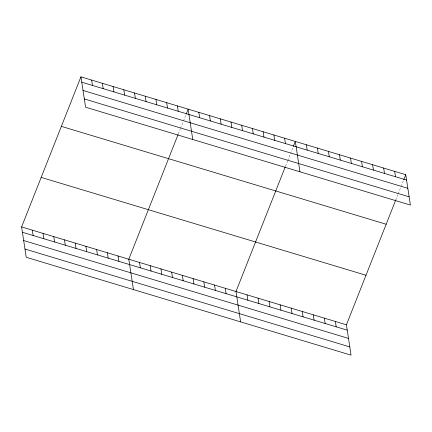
<?xml version="1.0" encoding="UTF-8"?>
<svg xmlns="http://www.w3.org/2000/svg" width="432" height="432" viewBox="0 0 432 432"><rect width="100%" height="100%" fill="white"/><g stroke="black" fill="none" stroke-linecap="round" stroke-linejoin="round"><path stroke-width="0.32" stroke-dasharray="2.16 1.62" d="M178.335 133.904L180.29 128.952M180.538 128.331L183.227 121.522M183.476 120.901L185.922 114.712M285.525 166.201L287.485 161.244M287.728 160.628L293.112 147.004M395.717 200.092L397.921 194.519M398.169 193.903L400.858 187.094M401.101 186.473L403.553 180.279"/><path stroke-width="0.65" d="M395.717 200.092L346.421 324.794L351.065 355.158L26.244 257.288L21.6 226.93L80.935 76.842L405.756 174.712L410.4 205.07L85.579 107.206L80.935 76.842M178.092 134.519L128.79 259.227L133.439 289.586M186.165 114.091L188.125 109.139L192.769 139.498M285.282 166.817L235.98 291.519L240.629 321.883M293.355 146.389L295.315 141.437L299.959 171.796M403.796 179.663L405.756 174.712M81.751 82.199L406.571 180.063M83.014 90.45L407.835 188.314M84.316 98.95L409.136 196.819M61.355 126.371L386.176 224.24M41.18 177.401L366.001 275.265M21.6 226.93L346.421 324.794M22.421 232.281L347.242 330.151M23.684 240.538L348.505 338.402M24.986 249.037L349.801 346.907M394.708 171.38L395.528 176.737M383.665 168.053L384.485 173.41M372.622 164.727L373.442 170.084M361.579 161.401L362.399 166.752M350.536 158.074L351.356 163.426M339.493 154.742L340.308 160.099M328.444 151.416L329.265 156.773M317.401 148.09L318.222 153.446M335.378 321.467L336.193 326.824M306.358 144.763L307.179 150.115M324.335 318.141L325.15 323.492M313.286 314.815L314.107 320.166M284.596 138.208L285.417 143.559M302.243 311.488L303.064 316.84M273.877 134.973L274.698 140.33M291.2 308.156L292.021 313.513M263.158 131.744L263.979 137.101M280.157 304.83L280.978 310.187M252.439 128.515L253.26 133.871M269.114 301.504L269.93 306.855M241.72 125.285L242.541 130.642M258.071 298.177L258.887 303.529M231.001 122.056L231.822 127.413M220.282 118.827L221.103 124.184M247.023 294.851L247.844 300.202M209.563 115.598L210.384 120.955M198.844 112.369L199.665 117.72M225.261 288.29L226.082 293.647M214.542 285.061L215.363 290.417M177.406 105.91L178.227 111.262M203.823 281.831L204.644 287.188M166.687 102.681L167.508 108.032M193.104 278.602L193.925 283.959M155.968 99.452L156.789 104.803M182.385 275.373L183.206 280.724M145.249 96.223L146.07 101.574M171.666 272.144L172.487 277.495M134.53 92.993L135.346 98.345M160.947 268.915L161.768 274.266M123.811 89.759L124.627 95.116M150.228 265.685L151.049 271.037M113.092 86.53L113.908 91.886M139.509 262.456L140.33 267.808M102.373 83.3L103.189 88.657M91.654 80.071L92.47 85.428M118.071 255.998L118.892 261.349M107.352 252.763L108.173 258.12M96.633 249.534L97.454 254.891M85.914 246.305L86.735 251.662M75.195 243.076L76.016 248.432M64.476 239.846L65.297 245.203M53.757 236.617L54.578 241.974M43.038 233.388L43.859 238.745M32.319 230.159L33.14 235.51"/></g></svg>
